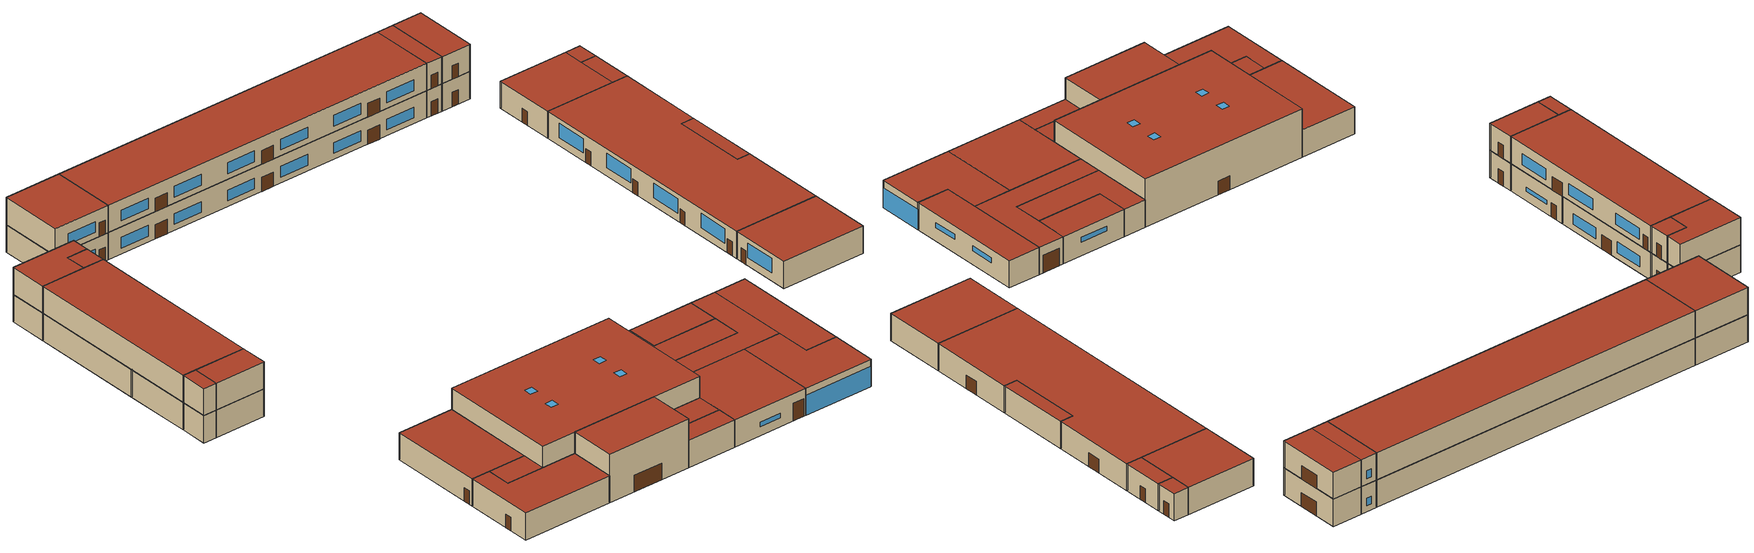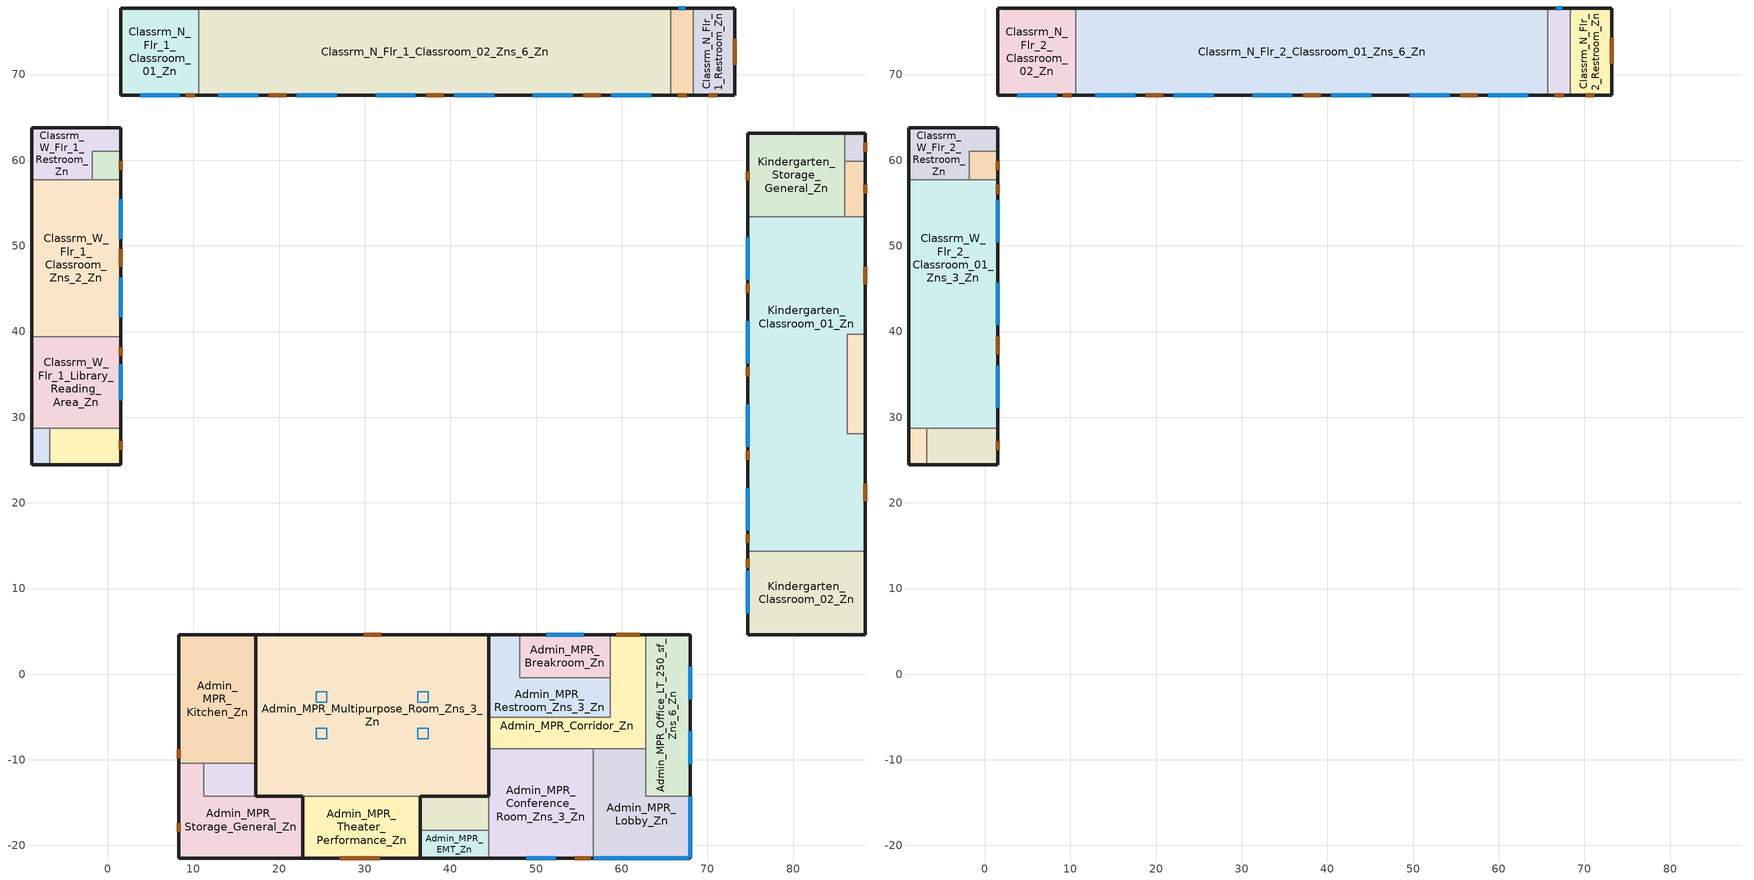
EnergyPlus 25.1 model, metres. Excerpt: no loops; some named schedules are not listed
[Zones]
Admin_MPR_Breakroom_Zn
 floor ground (srf189 Base_CZ12-SlabOnOrBelowGradeF073): 58.63,4.62 58.63,-0.45 48.08,-0.45 48.08,4.62 z0
 wall outside (ExtWall_MetalFramed_NonRes): 48.08,4.62 58.63,4.62 z0:4.27
 wall to Admin_MPR_Restroom_Zns_3_Zn (IntWall_MetalFramed): 58.63,-0.45 48.08,-0.45 48.08,4.62 z0:4.27
 wall to Admin_MPR_Corridor_Zn (IntWall_MetalFramed): 58.63,4.62 58.63,-0.45 z0:4.27
 window (FixedWindow_NonRes): 51.16,4.62 55.55,4.62 z2.13:2.9
 roof outside (FlatRoof_WoodFramingAndOther_NonRes): 58.63,-0.45 58.63,4.62 48.08,4.62 48.08,-0.45 z4.27
Admin_MPR_Conference_Room_Zns_3_Zn
 floor ground (srf192 Base_CZ12-SlabOnOrBelowGradeF073): 56.68,-8.73 56.68,-21.46 44.45,-21.46 44.45,-8.73 z0
 wall outside (ExtWall_MetalFramed_NonRes): 56.68,-21.46 44.45,-21.46 z0:4.27
 wall to Admin_MPR_IDF_Room_Zn (IntWall_MetalFramed): 44.45,-18.21 44.45,-14.24 z0:4.27
 wall to Admin_MPR_Multipurpose_Room_Zns_3_Zn (IntWall_MetalFramed): 44.45,-14.24 44.45,-8.73 z0:4.27
 wall to Admin_MPR_EMT_Zn (IntWall_MetalFramed): 44.45,-21.46 44.45,-18.21 z0:4.27
 wall to Admin_MPR_Corridor_Zn (IntWall_MetalFramed): 44.45,-8.73 56.68,-8.73 z0:4.27
 wall to Admin_MPR_Lobby_Zn (IntWall_MetalFramed): 56.68,-8.73 56.68,-21.46 z0:4.27
 window (FixedWindow_NonRes): 52.29,-21.46 48.84,-21.46 z1.39:2.13
 door (ExtOpaqueDoorU070): 56.37,-21.46 54.54,-21.46 z0:2.74
 roof outside (FlatRoof_WoodFramingAndOther_NonRes): 56.68,-21.46 56.68,-8.73 44.45,-8.73 44.45,-21.46 z4.27
Admin_MPR_Corridor_Zn
 floor ground (srf183 Base_CZ12-SlabOnOrBelowGradeF073): 58.63,4.62 62.81,4.62 62.81,-8.73 44.45,-8.73 44.45,-5.06 58.63,-5.06 z0
 wall outside (ExtWall_MetalFramed_NonRes): 58.63,4.62 62.81,4.62 z0:4.27
 wall to Admin_MPR_Multipurpose_Room_Zns_3_Zn (IntWall_MetalFramed): 44.45,-8.73 44.45,-5.06 z0:4.27
 wall to Admin_MPR_Restroom_Zns_3_Zn (IntWall_MetalFramed): 44.45,-5.06 58.63,-5.06 58.63,-0.45 z0:4.27
 wall to Admin_MPR_Office_LT_250_sf_Zns_6_Zn (IntWall_MetalFramed): 62.81,4.62 62.81,-8.73 z0:4.27
 wall to Admin_MPR_Lobby_Zn (IntWall_MetalFramed): 62.81,-8.73 56.68,-8.73 z0:4.27
 door (ExtOpaqueDoorU070): 59.35,4.62 62.09,4.62 z0:2.74
 roof outside (FlatRoof_WoodFramingAndOther_NonRes): 62.81,-8.73 62.81,4.62 58.63,4.62 58.63,-5.06 44.45,-5.06 44.45,-8.73 z4.27
Admin_MPR_EMT_Zn
 floor ground (srf164 Base_CZ12-SlabOnOrBelowGradeF073): 44.45,-18.21 44.45,-21.46 36.5,-21.46 36.5,-18.21 z0
 wall outside (ExtWall_MetalFramed_NonRes): 44.45,-21.46 36.5,-21.46 z0:4.27
 wall to Admin_MPR_IDF_Room_Zn (IntWall_MetalFramed): 36.5,-18.21 44.45,-18.21 z0:4.27
 wall to Admin_MPR_Theater_Performance_Zn (IntWall_MetalFramed): 36.5,-21.46 36.5,-18.21 z0:4.27
 roof outside (FlatRoof_WoodFramingAndOther_NonRes): 44.45,-21.46 44.45,-18.21 36.5,-18.21 36.5,-21.46 z4.27
Admin_MPR_IDF_Room_Zn
 floor ground (srf123 Base_CZ12-SlabOnOrBelowGradeF073): 44.45,-14.24 44.45,-18.21 36.5,-18.21 36.5,-14.24 z0
 wall to Admin_MPR_Multipurpose_Room_Zns_3_Zn (IntWall_MetalFramed): 36.5,-14.24 44.45,-14.24 z0:4.27
 wall to Admin_MPR_Theater_Performance_Zn (IntWall_MetalFramed): 36.5,-18.21 36.5,-14.24 z0:4.27
 roof outside (FlatRoof_WoodFramingAndOther_NonRes): 44.45,-18.21 44.45,-14.24 36.5,-14.24 36.5,-18.21 z4.27
Admin_MPR_Kitchen_Zn
 floor ground (srf148 Base_CZ12-SlabOnOrBelowGradeF073): 17.3,4.62 17.3,-10.4 8.29,-10.4 8.29,4.62 z0
 wall outside (ExtWall_MetalFramed_NonRes): 8.29,-10.4 8.29,4.62 17.3,4.62 z0:4.27
 wall to Admin_MPR_Multipurpose_Room_Zns_3_Zn (IntWall_MetalFramed): 17.3,4.62 17.3,-10.4 z0:4.27
 wall to Admin_MPR_Storage_Refrigerated_Zn (IntWall_MetalFramed): 17.3,-10.4 11.22,-10.4 z0:4.27
 wall to Admin_MPR_Storage_General_Zn (IntWall_MetalFramed): 11.22,-10.4 8.29,-10.4 z0:4.27
 door (ExtOpaqueDoorU070): 8.29,-9.79 8.29,-8.77 z0:2.13
 roof outside (FlatRoof_WoodFramingAndOther_NonRes): 17.3,-10.4 17.3,4.62 8.29,4.62 8.29,-10.4 z4.27
Admin_MPR_Lobby_Zn
 floor ground (srf196 Base_CZ12-SlabOnOrBelowGradeF073): 62.81,-8.73 62.81,-14.24 67.97,-14.24 67.97,-21.46 56.68,-21.46 56.68,-8.73 z0
 wall outside (ExtWall_MetalFramed_NonRes): 67.97,-14.24 67.97,-21.46 56.68,-21.46 z0:4.27
 wall to Admin_MPR_Office_LT_250_sf_Zns_6_Zn (IntWall_MetalFramed): 62.81,-8.73 62.81,-14.24 67.97,-14.24 z0:4.27
 window (FixedWindow_NonRes): 67.97,-14.32 67.97,-21.39 / 67.9,-21.46 56.75,-21.46 z0:3.14
 roof outside (FlatRoof_WoodFramingAndOther_NonRes): 67.97,-21.46 67.97,-14.24 62.81,-14.24 62.81,-8.73 56.68,-8.73 56.68,-21.46 z4.27
Admin_MPR_Multipurpose_Room_Zns_3_Zn
 floor ground (srf129 Base_CZ12-SlabOnOrBelowGradeF073): 44.45,4.62 44.45,-14.24 17.3,-14.24 17.3,4.62 z0
 wall outside (ExtWall_MetalFramed_NonRes): 22.78,-14.24 17.3,-14.24 17.3,4.62 / 44.45,4.62 44.45,-14.24 36.5,-14.24 z4.27:7.62; 17.3,4.62,7.62 17.3,4.62,0 29.86,4.62,0 29.86,4.62,2.13 31.9,4.62,2.13 31.9,4.62,0 44.45,4.62,0 44.45,4.62,7.62
 wall to Admin_MPR_Storage_General_Zn (IntWall_MetalFramed): 22.78,-14.24 17.3,-14.24 z0:4.27
 wall to Admin_MPR_Theater_Performance_Zn (IntWall_MetalFramed): 36.5,-14.24 22.78,-14.24 z0:7.62
 wall to Admin_MPR_Restroom_Zns_3_Zn (IntWall_MetalFramed): 44.45,4.62 44.45,-5.06 z0:4.27
 wall to Admin_MPR_Storage_Refrigerated_Zn (IntWall_MetalFramed): 17.3,-14.24 17.3,-10.4 z0:4.27
 door (ExtOpaqueDoorU070): 29.86,4.62 31.9,4.62 z0:2.13
 roof outside (FlatRoof_WoodFramingAndOther_NonRes): 44.45,-14.24 44.45,4.62 17.3,4.62 17.3,-14.24 z7.62
 skylight (Skylight): 25.54,-3.29 25.54,-2.07 24.33,-2.07 24.33,-3.29 z7.62; 37.43,-3.29 37.43,-2.07 36.21,-2.07 36.21,-3.29 z7.62; 25.54,-7.56 25.54,-6.34 24.33,-6.34 24.33,-7.56 z7.62; 37.43,-7.56 37.43,-6.34 36.21,-6.34 36.21,-7.56 z7.62
Admin_MPR_Office_LT_250_sf_Zns_6_Zn
 floor ground (srf176 Base_CZ12-SlabOnOrBelowGradeF073): 67.97,4.62 67.97,-14.24 62.81,-14.24 62.81,4.62 z0
 wall outside (ExtWall_MetalFramed_NonRes): 62.81,4.62 67.97,4.62 67.97,-14.24 z0:4.27
 window (FixedWindow_NonRes): 67.97,0.89 67.97,-2.95 / 67.97,-6.68 67.97,-10.52 z2.13:2.93
 roof outside (FlatRoof_WoodFramingAndOther_NonRes): 67.97,-14.24 67.97,4.62 62.81,4.62 62.81,-14.24 z4.27
Admin_MPR_Restroom_Zns_3_Zn
 floor ground (srf168 Base_CZ12-SlabOnOrBelowGradeF073): 48.08,4.62 48.08,-0.45 58.63,-0.45 58.63,-5.06 44.45,-5.06 44.45,4.62 z0
 wall outside (ExtWall_MetalFramed_NonRes): 44.45,4.62 48.08,4.62 z0:4.27
 roof outside (FlatRoof_WoodFramingAndOther_NonRes): 58.63,-5.06 58.63,-0.45 48.08,-0.45 48.08,4.62 44.45,4.62 44.45,-5.06 z4.27
Admin_MPR_Storage_General_Zn
 floor ground (srf153 Base_CZ12-SlabOnOrBelowGradeF073): 11.22,-10.4 11.22,-14.24 22.78,-14.24 22.78,-21.46 8.29,-21.46 8.29,-10.4 z0
 wall outside (ExtWall_MetalFramed_NonRes): 22.78,-21.46 8.29,-21.46 8.29,-10.4 z0:4.27
 wall to Admin_MPR_Storage_Refrigerated_Zn (IntWall_MetalFramed): 11.22,-10.4 11.22,-14.24 17.3,-14.24 z0:4.27
 wall to Admin_MPR_Theater_Performance_Zn (IntWall_MetalFramed): 22.78,-14.24 22.78,-21.46 z0:4.27
 door (ExtOpaqueDoorU070): 8.29,-18.41 8.29,-17.39 z0:2.13
 roof outside (FlatRoof_WoodFramingAndOther_NonRes): 22.78,-21.46 22.78,-14.24 11.22,-14.24 11.22,-10.4 8.29,-10.4 8.29,-21.46 z4.27
Admin_MPR_Storage_Refrigerated_Zn
 floor ground (srf143 Base_CZ12-SlabOnOrBelowGradeF073): 17.3,-10.4 17.3,-14.24 11.22,-14.24 11.22,-10.4 z0
 roof outside (FlatRoof_WoodFramingAndOther_NonRes): 17.3,-14.24 17.3,-10.4 11.22,-10.4 11.22,-14.24 z4.27
Admin_MPR_Theater_Performance_Zn
 floor ground (srf158 Base_CZ12-SlabOnOrBelowGradeF073): 36.5,-14.24 36.5,-21.46 22.78,-21.46 22.78,-14.24 z0
 wall outside (ExtWall_MetalFramed_NonRes): 36.5,-21.46 22.78,-21.46 z0:7.62; 36.5,-14.24 36.5,-21.46 / 22.78,-21.46 22.78,-14.24 z4.27:7.62
 door (ExtOpaqueDoorU070): 31.77,-21.46 27.09,-21.46 z0:2.61
 roof outside (FlatRoof_WoodFramingAndOther_NonRes): 36.5,-21.46 36.5,-14.24 22.78,-14.24 22.78,-21.46 z7.62
Classrm_N_Flr_1_Classroom_01_Zn
 floor ground (srf1 Base_CZ12-SlabOnOrBelowGradeF073): 10.64,77.77 10.64,67.56 1.52,67.56 1.52,77.77 z0
 wall outside (ExtWall_MetalFramed_NonRes): 10.64,67.56 1.52,67.56 1.52,77.77 10.64,77.77 z0:4.27
 wall to Classrm_N_Flr_1_Classroom_02_Zns_6_Zn (IntWall_MetalFramed): 10.64,77.77 10.64,67.56 z0:4.27
 window (FixedWindow_NonRes): 8.39,67.56 3.77,67.56 z0.94:2.62
 door (ExtOpaqueDoorU070): 10.14,67.56 9.12,67.56 z0:2.23
Classrm_N_Flr_1_Classroom_02_Zns_6_Zn
 floor ground (srf59 Base_CZ12-SlabOnOrBelowGradeF073): 65.71,77.77 65.71,67.56 10.64,67.56 10.64,77.77 z0
 wall outside (ExtWall_MetalFramed_NonRes): 10.64,77.77 65.71,77.77 / 65.71,67.56 10.64,67.56 z0:4.27
 wall to Classrm_N_Flr_1_Office_LT_250_sf_Zn (IntWall_MetalFramed): 65.71,77.77 65.71,67.56 z0:4.27
 window (FixedWindow_NonRes): 17.55,67.56 12.9,67.56 / 26.73,67.56 22.08,67.56 / 35.91,67.56 31.26,67.56 / 45.09,67.56 40.44,67.56 / 54.27,67.56 49.62,67.56 / 63.45,67.56 58.8,67.56 z0.94:2.62
 door (ExtOpaqueDoorU070): 20.84,67.56 18.8,67.56 / 39.2,67.56 37.15,67.56 / 57.56,67.56 55.51,67.56 z0:2.23
Classrm_N_Flr_1_Office_LT_250_sf_Zn
 floor ground (srf110 Base_CZ12-SlabOnOrBelowGradeF073): 68.34,77.77 68.34,67.56 65.71,67.56 65.71,77.77 z0
 wall outside (ExtWall_MetalFramed_NonRes): 65.71,77.77 68.34,77.77 / 68.34,67.56 65.71,67.56 z0:4.27
 wall to Classrm_N_Flr_1_Restroom_Zn (IntWall_MetalFramed): 68.34,77.77 68.34,67.56 z0:4.27
 window (FixedWindow_NonRes): 66.64,77.77 67.41,77.77 z0.91:2.13
 door (ExtOpaqueDoorU070): 67.59,67.56 66.51,67.56 z0:2.23
Classrm_N_Flr_1_Restroom_Zn
 floor ground (srf119 Base_CZ12-SlabOnOrBelowGradeF073): 73.18,77.77 73.18,67.56 68.34,67.56 68.34,77.77 z0
 wall outside (ExtWall_MetalFramed_NonRes): 68.34,77.77 73.18,77.77 73.18,67.56 68.34,67.56 z0:4.27
 door (ExtOpaqueDoorU070): 73.18,74.2 73.18,71.13 z0:2.13; 71.16,67.56 70.14,67.56 z0:2.23
Classrm_W_Flr_1_Classroom_Zns_2_Zn
 floor ground (srf96 Base_CZ12-SlabOnOrBelowGradeF073): 1.52,57.71 1.52,39.4 -8.9,39.4 -8.9,57.71 z0
 wall outside (ExtWall_MetalFramed_NonRes): -8.9,39.4 -8.9,57.71 z0:4.27; 1.52,57.71,4.27 1.52,57.71,0 1.52,49.58,0 1.52,49.58,2.23 1.52,47.54,2.23 1.52,47.54,0 1.52,39.4,0 1.52,39.4,4.27
 wall to Classrm_W_Flr_1_Library_Reading_Area_Zn (IntWall_MetalFramed): 1.52,39.4 -8.9,39.4 z0:4.27
 wall to Classrm_W_Flr_1_EMT_01_Zn (IntWall_MetalFramed): -1.83,57.71 1.52,57.71 z0:4.27
 wall to Classrm_W_Flr_1_Restroom_Zn (IntWall_MetalFramed): -8.9,57.71 -1.83,57.71 z0:4.27
 window (FixedWindow_NonRes): 1.52,46.3 1.52,41.66 / 1.52,55.45 1.52,50.82 z0.96:2.67
 door (ExtOpaqueDoorU070): 1.52,49.58 1.52,47.54 z0:2.23
Classrm_W_Flr_1_EMT_01_Zn
 floor ground (srf24 Base_CZ12-SlabOnOrBelowGradeF073): 1.52,61.07 1.52,57.71 -1.83,57.71 -1.83,61.07 z0
 wall outside (ExtWall_MetalFramed_NonRes): 1.52,61.07 1.52,57.71 z0:4.27
 wall to Classrm_W_Flr_1_Restroom_Zn (IntWall_MetalFramed): -1.83,57.71 -1.83,61.07 1.52,61.07 z0:4.27
 door (ExtOpaqueDoorU070): 1.52,59.9 1.52,58.88 z0:2.13
Classrm_W_Flr_1_EMT_02_Zn
 floor ground (srf40 Base_CZ12-SlabOnOrBelowGradeF073): -6.77,28.73 -6.77,24.46 -8.9,24.46 -8.9,28.73 z0
 wall outside (ExtWall_MetalFramed_NonRes): -6.77,24.46 -8.9,24.46 -8.9,28.73 z0:4.27
 wall to Classrm_W_Flr_1_Storage_General_Zn (IntWall_MetalFramed): -6.77,28.73 -6.77,24.46 z0:4.27
 wall to Classrm_W_Flr_1_Library_Reading_Area_Zn (IntWall_MetalFramed): -8.9,28.73 -6.77,28.73 z0:4.27
Classrm_W_Flr_1_Library_Reading_Area_Zn
 floor ground (srf101 Base_CZ12-SlabOnOrBelowGradeF073): 1.52,39.4 1.52,28.73 -8.9,28.73 -8.9,39.4 z0
 wall outside (ExtWall_MetalFramed_NonRes): 1.52,39.4 1.52,28.73 / -8.9,28.73 -8.9,39.4 z0:4.27
 wall to Classrm_W_Flr_1_Storage_General_Zn (IntWall_MetalFramed): 1.52,28.73 -6.77,28.73 z0:4.27
 window (FixedWindow_NonRes): 1.52,36.17 1.52,31.96 z1.46:2.13
 door (ExtOpaqueDoorU070): 1.52,38.18 1.52,37.16 z0:2.23
Classrm_W_Flr_1_Restroom_Zn
 floor ground (srf29 Base_CZ12-SlabOnOrBelowGradeF073): 1.52,63.81 1.52,61.07 -1.83,61.07 -1.83,57.71 -8.9,57.71 -8.9,63.81 z0
 wall outside (ExtWall_MetalFramed_NonRes): -8.9,57.71 -8.9,63.81 1.52,63.81 1.52,61.07 z0:4.27
Classrm_W_Flr_1_Storage_General_Zn
 floor ground (srf50 Base_CZ12-SlabOnOrBelowGradeF073): 1.52,28.73 1.52,24.46 -6.77,24.46 -6.77,28.73 z0
 wall outside (ExtWall_MetalFramed_NonRes): 1.52,28.73 1.52,24.46 -6.77,24.46 z0:4.27
 door (ExtOpaqueDoorU070): 1.52,27.22 1.52,26.2 z0:2.23
Kindergarten_Classroom_01_Zn
 floor ground (srf63 Base_CZ12-SlabOnOrBelowGradeF073): 88.45,53.38 88.45,39.67 86.32,39.67 86.32,28.09 88.45,28.09 88.45,14.37 74.74,14.37 74.74,53.38 z0
 wall outside (ExtWall_MetalFramed_NonRes): 88.45,53.38 88.45,39.67 / 74.74,14.37 74.74,53.38 / 88.45,28.09 88.45,14.37 z0:4.27
 wall to Kindergarten_EMT_Zn (IntWall_MetalFramed): 86.01,53.38 88.45,53.38 z0:4.27
 wall to Kindergarten_Storage_General_Zn (IntWall_MetalFramed): 74.74,53.38 86.01,53.38 z0:4.27
 wall to Kindergarten_Classroom_02_Zn (IntWall_MetalFramed): 88.45,14.37 74.74,14.37 z0:4.27
 wall to Kindergarten_Restroom_Zn (IntWall_MetalFramed): 88.45,39.67 86.32,39.67 86.32,28.09 88.45,28.09 z0:4.27
 window (FixedWindow_NonRes): 74.74,46.04 74.74,50.98 / 74.74,36.28 74.74,41.23 / 74.74,26.53 74.74,31.47 / 74.74,16.78 74.74,21.72 z1.27:3.52
 door (ExtOpaqueDoorU070): 88.45,47.55 88.45,45.51 / 74.74,15.32 74.74,16.34 / 74.74,25.04 74.74,26.06 / 74.74,34.79 74.74,35.81 / 74.74,44.55 74.74,45.57 / 88.45,22.25 88.45,20.21 z0:2.13
 roof outside (FlatRoof_WoodFramingAndOther_NonRes): 88.45,14.37 88.45,28.09 86.32,28.09 86.32,39.67 88.45,39.67 88.45,53.38 74.74,53.38 74.74,14.37 z4.27
Kindergarten_Classroom_02_Zn
 floor ground (srf77 Base_CZ12-SlabOnOrBelowGradeF073): 88.45,14.37 88.45,4.62 74.74,4.62 74.74,14.37 z0
 wall outside (ExtWall_MetalFramed_NonRes): 88.45,14.37 88.45,4.62 74.74,4.62 74.74,14.37 z0:4.27
 window (FixedWindow_NonRes): 74.74,7.13 74.74,12.07 z1.27:3.52
 door (ExtOpaqueDoorU070): 74.74,12.43 74.74,13.46 z0:2.13
 roof outside (FlatRoof_WoodFramingAndOther_NonRes): 88.45,4.62 88.45,14.37 74.74,14.37 74.74,4.62 z4.27
Kindergarten_EMT_Zn
 floor ground (srf93 Base_CZ12-SlabOnOrBelowGradeF073): 88.45,59.89 88.45,53.38 86.01,53.38 86.01,59.89 z0
 wall outside (ExtWall_MetalFramed_NonRes): 88.45,59.89 88.45,53.38 z0:4.27
 wall to Kindergarten_Storage_General_Zn (IntWall_MetalFramed): 86.01,53.38 86.01,59.89 z0:4.27
 wall to Kindergarten_IDF_Room_Zn (IntWall_MetalFramed): 86.01,59.89 88.45,59.89 z0:4.27
 door (ExtOpaqueDoorU070): 88.45,57.15 88.45,56.12 z0:2.13
 roof outside (FlatRoof_WoodFramingAndOther_NonRes): 88.45,53.38 88.45,59.89 86.01,59.89 86.01,53.38 z4.27
Kindergarten_IDF_Room_Zn
 floor ground (srf88 Base_CZ12-SlabOnOrBelowGradeF073): 88.45,63.14 88.45,59.89 86.01,59.89 86.01,63.14 z0
 wall outside (ExtWall_MetalFramed_NonRes): 86.01,63.14 88.45,63.14 88.45,59.89 z0:4.27
 wall to Kindergarten_Storage_General_Zn (IntWall_MetalFramed): 86.01,59.89 86.01,63.14 z0:4.27
 door (ExtOpaqueDoorU070): 88.45,62.02 88.45,61 z0:2.13
 roof outside (FlatRoof_WoodFramingAndOther_NonRes): 88.45,59.89 88.45,63.14 86.01,63.14 86.01,59.89 z4.27
Kindergarten_Restroom_Zn
 floor ground (srf74 Base_CZ12-SlabOnOrBelowGradeF073): 88.45,39.67 88.45,28.09 86.32,28.09 86.32,39.67 z0
 wall outside (ExtWall_MetalFramed_NonRes): 88.45,39.67 88.45,28.09 z0:4.27
 roof outside (FlatRoof_WoodFramingAndOther_NonRes): 88.45,28.09 88.45,39.67 86.32,39.67 86.32,28.09 z4.27
Kindergarten_Storage_General_Zn
 floor ground (srf82 Base_CZ12-SlabOnOrBelowGradeF073): 86.01,63.14 86.01,53.38 74.74,53.38 74.74,63.14 z0
 wall outside (ExtWall_MetalFramed_NonRes): 74.74,53.38 74.74,63.14 86.01,63.14 z0:4.27
 door (ExtOpaqueDoorU070): 74.74,57.64 74.74,58.66 z0:2.13
 roof outside (FlatRoof_WoodFramingAndOther_NonRes): 86.01,53.38 86.01,63.14 74.74,63.14 74.74,53.38 z4.27
Classrm_N_Flr_2_Classroom_01_Zns_6_Zn
 floor to Classrm_N_Flr_1_Classroom_02_Zns_6_Zn (IntFloor): 65.71,77.77 65.71,67.56 10.64,67.56 10.64,77.77 z4.27
 wall outside (ExtWall_MetalFramed_NonRes): 10.64,77.77 65.71,77.77 / 65.71,67.56 10.64,67.56 z4.27:8.53
 wall to Classrm_N_Flr_2_Office_LT_250_sf_Zn (IntWall_MetalFramed): 65.71,77.77 65.71,67.56 z4.27:8.53
 wall to Classrm_N_Flr_2_Classroom_02_Zn (IntWall_MetalFramed): 10.64,67.56 10.64,77.77 z4.27:8.53
 window (FixedWindow_NonRes): 63.45,67.56 58.8,67.56 / 17.55,67.56 12.9,67.56 / 26.73,67.56 22.08,67.56 / 35.91,67.56 31.26,67.56 / 45.09,67.56 40.44,67.56 / 54.27,67.56 49.62,67.56 z5.21:6.89
 door (ExtOpaqueDoorU070): 20.84,67.56 18.8,67.56 / 39.2,67.56 37.15,67.56 / 57.56,67.56 55.51,67.56 z4.27:6.4
 roof outside (FlatRoof_WoodFramingAndOther_NonRes): 65.71,67.56 65.71,77.77 10.64,77.77 10.64,67.56 z8.53
Classrm_N_Flr_2_Classroom_02_Zn
 floor to Classrm_N_Flr_1_Classroom_01_Zn (IntFloor): 10.64,77.77 10.64,67.56 1.52,67.56 1.52,77.77 z4.27
 wall outside (ExtWall_MetalFramed_NonRes): 10.64,67.56 1.52,67.56 1.52,77.77 10.64,77.77 z4.27:8.53
 window (FixedWindow_NonRes): 8.39,67.56 3.77,67.56 z5.21:6.89
 door (ExtOpaqueDoorU070): 10.14,67.56 9.12,67.56 z4.27:6.4
 roof outside (FlatRoof_WoodFramingAndOther_NonRes): 10.64,67.56 10.64,77.77 1.52,77.77 1.52,67.56 z8.53
Classrm_N_Flr_2_Office_LT_250_sf_Zn
 floor to Classrm_N_Flr_1_Office_LT_250_sf_Zn (IntFloor): 68.34,77.77 68.34,67.56 65.71,67.56 65.71,77.77 z4.27
 wall outside (ExtWall_MetalFramed_NonRes): 65.71,77.77 68.34,77.77 / 68.34,67.56 65.71,67.56 z4.27:8.53
 wall to Classrm_N_Flr_2_Restroom_Zn (IntWall_MetalFramed): 68.34,77.77 68.34,67.56 z4.27:8.53
 window (FixedWindow_NonRes): 66.64,77.77 67.41,77.77 z5.18:6.4
 door (ExtOpaqueDoorU070): 67.59,67.56 66.51,67.56 z4.27:6.4
 roof outside (FlatRoof_WoodFramingAndOther_NonRes): 68.34,67.56 68.34,77.77 65.71,77.77 65.71,67.56 z8.53
Classrm_N_Flr_2_Restroom_Zn
 floor to Classrm_N_Flr_1_Restroom_Zn (IntFloor): 73.18,77.77 73.18,67.56 68.34,67.56 68.34,77.77 z4.27
 wall outside (ExtWall_MetalFramed_NonRes): 68.34,77.77 73.18,77.77 73.18,67.56 68.34,67.56 z4.27:8.53
 door (ExtOpaqueDoorU070): 73.18,74.3 73.18,71.24 / 71.16,67.56 70.14,67.56 z4.27:6.4
 roof outside (FlatRoof_WoodFramingAndOther_NonRes): 73.18,67.56 73.18,77.77 68.34,77.77 68.34,67.56 z8.53
Classrm_W_Flr_2_Classroom_01_Zns_3_Zn
 floor to Classrm_W_Flr_1_Library_Reading_Area_Zn (IntFloor): 1.52,39.4 1.52,28.73 -8.9,28.73 -8.9,39.4 z4.27
 floor to Classrm_W_Flr_1_Classroom_Zns_2_Zn (IntFloor): 1.52,57.71 1.52,39.4 -8.9,39.4 -8.9,57.71 z4.27
 wall outside (ExtWall_MetalFramed_NonRes): 1.52,57.71 1.52,28.73 / -8.9,28.73 -8.9,57.71 z4.27:8.53
 wall to Classrm_W_Flr_2_IDF_Room_Zn (IntWall_MetalFramed): -1.83,57.71 1.52,57.71 z4.27:8.53
 wall to Classrm_W_Flr_2_Restroom_Zn (IntWall_MetalFramed): -8.9,57.71 -1.83,57.71 z4.27:8.53
 wall to Classrm_W_Flr_2_Storage_General_Zn (IntWall_MetalFramed): -6.77,28.73 -8.9,28.73 z4.27:8.53
 wall to Classrm_W_Flr_2_Classroom_02_Zn (IntWall_MetalFramed): 1.52,28.73 -6.77,28.73 z4.27:8.53
 window (FixedWindow_NonRes): 1.52,36.01 1.52,31.11 / 1.52,45.67 1.52,40.77 / 1.52,55.33 1.52,50.43 z5.23:6.94
 door (ExtOpaqueDoorU070): 1.52,39.41 1.52,37.37 / 1.52,57.11 1.52,56.09 z4.27:6.4
 roof outside (FlatRoof_WoodFramingAndOther_NonRes): 1.52,28.73 1.52,57.71 -8.9,57.71 -8.9,28.73 z8.53
Classrm_W_Flr_2_Classroom_02_Zn
 floor to Classrm_W_Flr_1_Storage_General_Zn (IntFloor): 1.52,28.73 1.52,24.46 -6.77,24.46 -6.77,28.73 z4.27
 wall outside (ExtWall_MetalFramed_NonRes): 1.52,28.73 1.52,24.46 -6.77,24.46 z4.27:8.53
 wall to Classrm_W_Flr_2_Storage_General_Zn (IntWall_MetalFramed): -6.77,24.46 -6.77,28.73 z4.27:8.53
 door (ExtOpaqueDoorU070): 1.52,27.22 1.52,26.2 z4.27:6.4
 roof outside (FlatRoof_WoodFramingAndOther_NonRes): 1.52,24.46 1.52,28.73 -6.77,28.73 -6.77,24.46 z8.53
Classrm_W_Flr_2_IDF_Room_Zn
 floor to Classrm_W_Flr_1_EMT_01_Zn (IntFloor): 1.52,61.07 1.52,57.71 -1.83,57.71 -1.83,61.07 z4.27
 wall outside (ExtWall_MetalFramed_NonRes): 1.52,61.07 1.52,57.71 z4.27:8.53
 wall to Classrm_W_Flr_2_Restroom_Zn (IntWall_MetalFramed): -1.83,57.71 -1.83,61.07 1.52,61.07 z4.27:8.53
 door (ExtOpaqueDoorU070): 1.52,59.9 1.52,58.88 z4.27:6.4
 roof outside (FlatRoof_WoodFramingAndOther_NonRes): 1.52,57.71 1.52,61.07 -1.83,61.07 -1.83,57.71 z8.53
Classrm_W_Flr_2_Restroom_Zn
 floor to Classrm_W_Flr_1_Restroom_Zn (IntFloor): 1.52,63.81 1.52,61.07 -1.83,61.07 -1.83,57.71 -8.9,57.71 -8.9,63.81 z4.27
 wall outside (ExtWall_MetalFramed_NonRes): -8.9,57.71 -8.9,63.81 1.52,63.81 1.52,61.07 z4.27:8.53
 roof outside (FlatRoof_WoodFramingAndOther_NonRes): -1.83,57.71 -1.83,61.07 1.52,61.07 1.52,63.81 -8.9,63.81 -8.9,57.71 z8.53
Classrm_W_Flr_2_Storage_General_Zn
 floor to Classrm_W_Flr_1_EMT_02_Zn (IntFloor): -6.77,28.73 -6.77,24.46 -8.9,24.46 -8.9,28.73 z4.27
 wall outside (ExtWall_MetalFramed_NonRes): -6.77,24.46 -8.9,24.46 -8.9,28.73 z4.27:8.53
 roof outside (FlatRoof_WoodFramingAndOther_NonRes): -6.77,24.46 -6.77,28.73 -8.9,28.73 -8.9,24.46 z8.53
[Building]
SchoolK8: North Axis {deg}=0; Loads Convergence Tolerance Value {W}=0.5; Temperature Convergence Tolerance Value {deltaC}=0.5; Solar Distribution=FullExterior; Maximum Number of Warmup Days=50
[Site:Location]
BLUE CANYON: Latitude {deg}=38.58; Longitude {deg}=-121.49; Time Zone {hr}=-8; Elevation {m}=1608.12
[SizingPeriod:DesignDay] Day of Month=21; Day Type=SummerDesignDay; Dry-Bulb Temperature Range Modifier Type=DefaultMultipliers; Humidity Condition Type=WetBulb; Barometric Pressure {Pa}=83426.4; Wind Speed {m/s}=2.8; Wind Direction {deg}=270; Rain Indicator=No; Snow Indicator=No; Daylight Saving Time Indicator=No; Solar Model Indicator=ASHRAETau
Name | Month | Maximum Dry-Bulb Temperature {C} | Daily Dry-Bulb Temperature Range {deltaC} | Wetbulb or DewPoint at Maximum Dry-Bulb {C} | ASHRAE Clear Sky Optical Depth for Beam Irradiance (taub) | ASHRAE Clear Sky Optical Depth for Diffuse Irradiance (taud)
BLUE CANYON  August .4% Condns DB=>MCWB | 8 | 30.1 | 7.4 | 14.7 | 0.294 | 2.566
BLUE CANYON  July .4% Condns DB=>MCWB | 7 | 30.5 | 7.2 | 15.6 | 0.307 | 2.541
BLUE CANYON  June .4% Condns DB=>MCWB | 6 | 29.6 | 7.4 | 16.2 | 0.305 | 2.538
BLUE CANYON  November .4% Condns DB=>MCWB | 11 | 20.4 | 5.8 | 9.1 | 0.268 | 2.612
[Site:WaterMainsTemperature]
Calculation Method=Schedule; Temperature Schedule=WaterMainCZ16
[Material]
Name | Roughness | Thickness {m} | Conductivity {W/m-K} | Density {kg/m3} | Specific Heat {J/kg-K} | Thermal Absorptance | Solar Absorptance | Visible Absorptance
Air - Metal Wall Framing - 16 or 24 in. OC | Smooth | 0.1397 | 1.22017 | 1.28148 | 1004.832 | 0.9 | 0.7 | 0.7
ExtWall_MetalFramed_NonRes Insulation | Smooth | 0.0671068 | 0.0230188 | 16.0185 | 1130.436 | 0.9 | 0.7 | 0.7
Gypsum Board - 5/8 in. | MediumRough | 0.016002 | 0.158656 | 640.739 | 1130.436 | 0.9 | 0.7 | 0.8
Metal Standing Seam - 1/16 in. | Smooth | 0.0015875 | 15.363 | 7820.53 | 502.416 | 0.85 | 0.92 | 0.85
Stucco - 7/8 in. | MediumRough | 0.022352 | 0.700948 | 1855.1 | 837.36 | 0.9 | 0.7 | 0.8
Concrete - 140 lb/ft3 - 4 in. | MediumRough | 0.1016 | 1.9514 | 2239.06 | 921.096 | 0.9 | 0.7 | 0.8
Carpet - 3/4 in. | Smooth | 0.01905 | 0.0455183 | 288.332 | 1381.644 | 0.9 | 0.7 | 0.8
Metal Deck - 1/16 in. | MediumRough | 0.0015875 | 45.3452 | 7820.53 | 502.416 | 0.9 | 0.7 | 0.8
Built-up roofing | Rough | 0.0002413 | 0.023072 | 17940.7 | 6.10864e+06 | 0.9 | 0.7 | 0.8
FlatRoof_WoodFramingAndOther_NonRes Insulation | Smooth | 0.00001 | 0.0230188 | 16.0185 | 1130.436 | 0.9 | 0.7 | 0.8
[Material:NoMass]
ExtOpaqueDoorU070 Material: Roughness=MediumSmooth; Thermal Resistance {m2-K/W}=0.101893; Thermal Absorptance=0.9; Solar Absorptance=0.7; Visible Absorptance=0.7
[WindowMaterial:SimpleGlazingSystem]
Name | U-Factor {W/m2-K} | Solar Heat Gain Coefficient | Visible Transmittance
FixedWindow_NonRes Material | 2.04417 | 0.25 | 0.42
Skylight Material | 0.00001 | 0.00001 | 0.49
[Construction]
FixedWindow_NonRes: FixedWindow_NonRes Material
IntWall_MetalFramed: Gypsum Board - 5/8 in., Air - Metal Wall Framing - 16 or 24 in. OC, Gypsum Board - 5/8 in.
ExtWall_MetalFramed_NonRes: Stucco - 7/8 in., ExtWall_MetalFramed_NonRes Insulation, Air - Metal Wall Framing - 16 or 24 in. OC, Gypsum Board - 5/8 in.
Skylight: Skylight Material
ExtOpaqueDoorU070: ExtOpaqueDoorU070 Material
IntFloor: Metal Deck - 1/16 in., Concrete - 140 lb/ft3 - 4 in., Carpet - 3/4 in.
FlatRoof_WoodFramingAndOther_NonRes: Built-up roofing, Metal Standing Seam - 1/16 in., FlatRoof_WoodFramingAndOther_NonRes Insulation, Gypsum Board - 5/8 in.
[CONSTRUCTION:FFACTORGROUNDFLOOR] FFactor=1.26344
Name | Area | PerimeterExposed
srf1 Base_CZ12-SlabOnOrBelowGradeF073 | 93.0563 | 28.43784
srf101 Base_CZ12-SlabOnOrBelowGradeF073 | 111.206 | 21.3362
srf110 Base_CZ12-SlabOnOrBelowGradeF073 | 26.7654 | 5.24256
srf119 Base_CZ12-SlabOnOrBelowGradeF073 | 49.4848 | 19.90344
srf123 Base_CZ12-SlabOnOrBelowGradeF073 | 31.6051 | 0
srf129 Base_CZ12-SlabOnOrBelowGradeF073 | 512.049 | 78.3083
srf143 Base_CZ12-SlabOnOrBelowGradeF073 | 23.3834 | 0
srf148 Base_CZ12-SlabOnOrBelowGradeF073 | 135.37 | 24.0304
srf153 Base_CZ12-SlabOnOrBelowGradeF073 | 115.907 | 25.556
srf158 Base_CZ12-SlabOnOrBelowGradeF073 | 98.9844 | 28.1496
srf164 Base_CZ12-SlabOnOrBelowGradeF073 | 25.8437 | 7.95863
srf168 Base_CZ12-SlabOnOrBelowGradeF073 | 83.7136 | 3.625596
srf176 Base_CZ12-SlabOnOrBelowGradeF073 | 97.3852 | 24.0243
srf183 Base_CZ12-SlabOnOrBelowGradeF073 | 107.898 | 4.178808
srf189 Base_CZ12-SlabOnOrBelowGradeF073 | 53.4324 | 10.5522
srf192 Base_CZ12-SlabOnOrBelowGradeF073 | 155.573 | 12.22248
srf196 Base_CZ12-SlabOnOrBelowGradeF073 | 115.325 | 18.5136
srf24 Base_CZ12-SlabOnOrBelowGradeF073 | 11.2413 | 3.3528
srf29 Base_CZ12-SlabOnOrBelowGradeF073 | 52.3044 | 19.26336
srf40 Base_CZ12-SlabOnOrBelowGradeF073 | 9.1045 | 6.4008
srf50 Base_CZ12-SlabOnOrBelowGradeF073 | 35.3775 | 12.55776
srf59 Base_CZ12-SlabOnOrBelowGradeF073 | 562.383 | 110.154
srf63 Base_CZ12-SlabOnOrBelowGradeF073 | 510.41 | 66.4464
srf74 Base_CZ12-SlabOnOrBelowGradeF073 | 24.7123 | 11.5825
srf77 Base_CZ12-SlabOnOrBelowGradeF073 | 133.78 | 33.2232
srf82 Base_CZ12-SlabOnOrBelowGradeF073 | 109.967 | 21.0282
srf88 Base_CZ12-SlabOnOrBelowGradeF073 | 7.94012 | 5.693664
srf93 Base_CZ12-SlabOnOrBelowGradeF073 | 15.8728 | 6.501384
srf96 Base_CZ12-SlabOnOrBelowGradeF073 | 190.891 | 36.6248
[DAYLIGHTING:CONTROLS] Lighting Control Type=Continuous; Minimum Input Power Fraction for Continuous or ContinuousOff Dimming Control=0.1; Minimum Light Output Fraction for Continuous or ContinuousOff Dimming Control=0.1; Number of Stepped Control Steps=1; Probability Lighting will be Reset When Needed in Manual Stepped Control=1; Glare Calculation Azimuth Angle of View Direction Clockwise from Zone yAxis=0
Name | Zone or Space | Glare Calculation Daylighting Reference Point | Daylighting Reference Point 1 | Fraction of Lights Controlled by Reference Point 1 | Illuminance Setpoint at Reference Point 1 | Daylighting Reference Point 2 | Fraction of Lights Controlled by Reference Point 2 | Illuminance Setpoint at Reference Point 2
Admin/MPR_Breakroom_Zn DaylightingControls | Admin_MPR_Breakroom_Zn | Daylighting Control 18 | Daylighting Control 18 | 0.395048 | 255 | Daylighting Control 19 | 0.296286 | 340
Admin/MPR_Conference Room Zns 3_Zn DaylightingControls | Admin_MPR_Conference_Room_Zns_3_Zn | Daylighting Control 20 | Daylighting Control 20 | 0.0764621 | 247.5 | Daylighting Control 21 | 0.0764621 | 330
Admin/MPR_Lobby_Zn DaylightingControls | Admin_MPR_Lobby_Zn | Daylighting Control 22 | Daylighting Control 22 | 0.418887 | 187.5 | Daylighting Control 23 | 0.261784 | 250
Admin/MPR_Multipurpose Room Zns 3_Zn DaylightingControls | Admin_MPR_Multipurpose_Room_Zns_3_Zn | Daylighting Control 17 | Daylighting Control 17 | 0.750047 | 165
Classrm N_Flr 1_Classroom-01_Zn DaylightingControls | Classrm_N_Flr_1_Classroom_01_Zn | Daylighting Control 1 | Daylighting Control 1 | 0.203518 | 412.5 | Daylighting Control 2 | 0.203518 | 550
Classrm N_Flr 1_Classroom-02 Zns 6_Zn DaylightingControls | Classrm_N_Flr_1_Classroom_02_Zns_6_Zn | Daylighting Control 5 | Daylighting Control 5 | 0.202882 | 412.5 | Daylighting Control 6 | 0.202882 | 550
Classrm N_Flr 2_Classroom-01 Zns 6_Zn DaylightingControls | Classrm_N_Flr_2_Classroom_01_Zns_6_Zn | Daylighting Control 3 | Daylighting Control 3 | 0.202882 | 412.5 | Daylighting Control 4 | 0.202882 | 550
Classrm N_Flr 2_Classroom-02_Zn DaylightingControls | Classrm_N_Flr_2_Classroom_02_Zn | Daylighting Control 13 | Daylighting Control 13 | 0.203518 | 412.5 | Daylighting Control 14 | 0.203518 | 550
Classrm W_Flr 1_Classroom Zns 2_Zn DaylightingControls | Classrm_W_Flr_1_Classroom_Zns_2_Zn | Daylighting Control 11 | Daylighting Control 11 | 0.205379 | 412.5 | Daylighting Control 12 | 0.204406 | 550
Classrm W_Flr 1_Library - Reading Area_Zn DaylightingControls | Classrm_W_Flr_1_Library_Reading_Area_Zn | Daylighting Control 15 | Daylighting Control 15 | 0.121588 | 487.5 | Daylighting Control 16 | 0.121588 | 650
Classrm W_Flr 2_Classroom-01 Zns 3_Zn DaylightingControls | Classrm_W_Flr_2_Classroom_01_Zns_3_Zn | Daylighting Control 24 | Daylighting Control 24 | 0.201424 | 412.5 | Daylighting Control 25 | 0.200469 | 550
Kindergarten_Classroom-01_Zn DaylightingControls | Kindergarten_Classroom_01_Zn | Daylighting Control 7 | Daylighting Control 7 | 0.233536 | 412.5 | Daylighting Control 8 | 0.233536 | 550
Kindergarten_Classroom-02_Zn DaylightingControls | Kindergarten_Classroom_02_Zn | Daylighting Control 9 | Daylighting Control 9 | 0.222418 | 412.5 | Daylighting Control 10 | 0.222418 | 550
[Zone] Type=1; Multiplier=1; Ceiling Height {m}=autocalculate; Volume {m3}=autocalculate; Part of Total Floor Area=Yes
Name | Floor Area {m2}
Admin_MPR_Breakroom_Zn | 53.4378
Admin_MPR_Conference_Room_Zns_3_Zn | 155.588
Admin_MPR_Multipurpose_Room_Zns_3_Zn | 512.099
Admin_MPR_Corridor_Zn | 107.909
Admin_MPR_EMT_Zn | 25.8465
Admin_MPR_IDF_Room_Zn | 31.6084
Classrm_W_Flr_1_EMT_01_Zn; Classrm_W_Flr_2_IDF_Room_Zn | 11.2422
Classrm_W_Flr_1_EMT_02_Zn; Classrm_W_Flr_2_Storage_General_Zn | 9.10542
Kindergarten_EMT_Zn | 15.8743
Kindergarten_IDF_Room_Zn | 7.94135
Admin_MPR_Kitchen_Zn | 135.383
Admin_MPR_Lobby_Zn | 115.336
Admin_MPR_Office_LT_250_sf_Zns_6_Zn | 97.3949
Classrm_N_Flr_1_Office_LT_250_sf_Zn; Classrm_N_Flr_2_Office_LT_250_sf_Zn | 26.7681
Admin_MPR_Restroom_Zns_3_Zn | 83.7214
Classrm_N_Flr_1_Restroom_Zn; Classrm_N_Flr_2_Restroom_Zn | 49.4894
Classrm_W_Flr_1_Restroom_Zn; Classrm_W_Flr_2_Restroom_Zn | 52.309
Kindergarten_Restroom_Zn | 24.715
Admin_MPR_Storage_General_Zn | 115.918
Classrm_W_Flr_1_Storage_General_Zn; Classrm_W_Flr_2_Classroom_02_Zn | 35.3812
Kindergarten_Storage_General_Zn | 109.979
Admin_MPR_Storage_Refrigerated_Zn | 23.3855
Admin_MPR_Theater_Performance_Zn | 98.9937
Classrm_N_Flr_1_Classroom_01_Zn; Classrm_N_Flr_2_Classroom_02_Zn | 93.0656
Classrm_N_Flr_1_Classroom_02_Zns_6_Zn; Classrm_N_Flr_2_Classroom_01_Zns_6_Zn | 562.438
Classrm_W_Flr_1_Classroom_Zns_2_Zn | 190.91
Classrm_W_Flr_2_Classroom_01_Zns_3_Zn | 302.126
Kindergarten_Classroom_01_Zn | 510.459
Kindergarten_Classroom_02_Zn | 133.793
Classrm_W_Flr_1_Library_Reading_Area_Zn | 111.217
[People] Number of People Calculation Method=People/Area; Fraction Radiant=0.3; Sensible Heat Fraction=autocalculate; Carbon Dioxide Generation Rate {m3/s-W}=3.82e-08; Enable ASHRAE 55 Comfort Warnings=No; Mean Radiant Temperature Calculation Type=EnclosureAveraged; Clothing Insulation Calculation Method=ClothingInsulationSchedule; Cold Stress Temperature Threshold {C}=15.56; Heat Stress Temperature Threshold {C}=30
Name | Zone or ZoneList or Space or SpaceList | Number of People Schedule | People per Floor Area {person/m2} | Activity Level Schedule
People_Admin_MPR_Breakroom_Zn | Admin_MPR_Breakroom_Zn | SchoolK8MPROccupancy | 0.710418 | CommonAreaPeopleActivityLevel
People_Admin_MPR_Corridor_Zn | Admin_MPR_Corridor_Zn | SchoolK8MPROccupancy | 0.107639 | CommonAreaPeopleActivityLevel
People_Admin_MPR_Kitchen_Zn | Admin_MPR_Kitchen_Zn | SchoolK8KitchenOccupancy | 0.0645835 | KitchenPeopleActivityLevel
People_Admin_MPR_Lobby_Zn | Admin_MPR_Lobby_Zn | SchoolK8MPROccupancy | 0.710418 | CommonAreaPeopleActivityLevel
People_Admin_MPR_Storage_Refrigerated_Zn | Admin_MPR_Storage_Refrigerated_Zn | SchoolK8MPROccupancy | 0 | RefStoragePeopleActivityLevel
People_Admin_MPR_Theater_Performance_Zn | Admin_MPR_Theater_Performance_Zn | SchoolK8MPROccupancy | 0.710418 | PerformanceSpcPeopleActivityLevel
People_Classrm_W_Flr_1_Library_Reading_Area_Zn | Classrm_W_Flr_1_Library_Reading_Area_Zn | SchoolK8ClassroomOccupancy | 0.215278 | FunctionalAreaPeopleActivityLevel
[Lights] Design Level Calculation Method=Watts/Area; Return Air Fraction=0; Fraction Radiant=0.58; Fraction Visible=0; Fraction Replaceable=1; Return Air Fraction Calculated from Plenum Temperature=No; Return Air Fraction Function of Plenum Temperature Coefficient 1=0; Return Air Fraction Function of Plenum Temperature Coefficient 2 {1/K}=0
Name | Zone or ZoneList or Space or SpaceList | Schedule | Watts per Floor Area {W/m2}
Lights_Admin_MPR_Breakroom_Zn | Admin_MPR_Breakroom_Zn | SchoolK8MPRLights | 5.92015
Lights_Admin_MPR_Corridor_Zn | Admin_MPR_Corridor_Zn | SchoolK8MPRLights | 4.30556
Lights_Admin_MPR_Kitchen_Zn | Admin_MPR_Kitchen_Zn | SchoolK8KitchenLights | 10.2257
Lights_Admin_MPR_Lobby_Zn | Admin_MPR_Lobby_Zn | SchoolK8MPRLights | 7.53474
Lights_Admin_MPR_Storage_Refrigerated_Zn | Admin_MPR_Storage_Refrigerated_Zn | SchoolK8MPRLights | 4.30556
Lights_Admin_MPR_Theater_Performance_Zn | Admin_MPR_Theater_Performance_Zn | SchoolK8MPRLights | 8.61113
Lights_Classrm_W_Flr_1_Library_Reading_Area_Zn | Classrm_W_Flr_1_Library_Reading_Area_Zn | SchoolK8ClassroomLights | 8.61113
[ElectricEquipment] Design Level Calculation Method=Watts/Area; Fraction Latent=0
Name | Zone or ZoneList or Space or SpaceList | Schedule | Watts per Floor Area {W/m2} | Fraction Radiant | Fraction Lost
Equip_Admin_MPR_Breakroom_Zn | Admin_MPR_Breakroom_Zn | SchoolK8MPRElecEquipment | 10.7639 | 0.2 | 0
Equip_Admin_MPR_Kitchen_Zn | Admin_MPR_Kitchen_Zn | SchoolK8KitchenElecEquipment | 16.1459 | 0.2 | 0
Refrig_Admin_MPR_Kitchen_Zn | Admin_MPR_Kitchen_Zn | SchoolK8KitchenRefrigeration | 12.0556 | 0 | 1
Equip_Admin_MPR_Lobby_Zn | Admin_MPR_Lobby_Zn | SchoolK8MPRElecEquipment | 5.38196 | 0.2 | 0
Equip_Admin_MPR_Storage_Refrigerated_Zn | Admin_MPR_Storage_Refrigerated_Zn | SchoolK8MPRElecEquipment | 2.15278 | 0.2 | 0
Refrig_Admin_MPR_Storage_Refrigerated_Zn | Admin_MPR_Storage_Refrigerated_Zn | SchoolK8MPRRefrigeration | 107.639 | 0 | 1
Equip_Admin_MPR_Theater_Performance_Zn | Admin_MPR_Theater_Performance_Zn | SchoolK8MPRElecEquipment | 5.38196 | 0.2 | 0
Equip_Classrm_W_Flr_1_Library_Reading_Area_Zn | Classrm_W_Flr_1_Library_Reading_Area_Zn | SchoolK8ClassroomElecEquipment | 16.1459 | 0.2 | 0
[GasEquipment]
GasEquip_Admin_MPR_Kitchen_Zn: Zone or ZoneList or Space or SpaceList=Admin_MPR_Kitchen_Zn; Schedule=SchoolK8KitchenGasEquipment; Design Level Calculation Method=Power/Area; Power per Floor Area {W/m2}=55.3242; Fraction Latent=0; Fraction Radiant=0.15; Fraction Lost=0.85; Carbon Dioxide Generation Rate {m3/s-W}=0
[ZoneInfiltration:DesignFlowRate] Design Flow Rate Calculation Method=Flow/ExteriorWallArea; Flow Rate per Exterior Surface Area {m3/s-m2}=0.00094742; Constant Term Coefficient=1; Temperature Term Coefficient=0; Velocity Term Coefficient=0.224052; Velocity Squared Term Coefficient=0; Density Basis=Outdoor
Name | Zone or ZoneList or Space or SpaceList | Schedule
Infil_Admin_MPR_Breakroom_Zn | Admin_MPR_Breakroom_Zn | SchoolK8MPRInfiltration
Infil_Admin_MPR_Conference_Room_Zns_3_Zn | Admin_MPR_Conference_Room_Zns_3_Zn | SchoolK8MPRInfiltration
Infil_Admin_MPR_Multipurpose_Room_Zns_3_Zn | Admin_MPR_Multipurpose_Room_Zns_3_Zn | SchoolK8MPRInfiltration
Infil_Admin_MPR_Corridor_Zn | Admin_MPR_Corridor_Zn | SchoolK8MPRInfiltration
Infil_Admin_MPR_EMT_Zn | Admin_MPR_EMT_Zn | SchoolK8MPRInfiltration
Infil_Admin_MPR_IDF_Room_Zn | Admin_MPR_IDF_Room_Zn | SchoolK8MPRInfiltration
Infil_Classrm_W_Flr_1_EMT_01_Zn | Classrm_W_Flr_1_EMT_01_Zn | SchoolK8ClassroomInfiltration
Infil_Classrm_W_Flr_1_EMT_02_Zn | Classrm_W_Flr_1_EMT_02_Zn | SchoolK8ClassroomInfiltration
Infil_Classrm_W_Flr_2_IDF_Room_Zn | Classrm_W_Flr_2_IDF_Room_Zn | SchoolK8ClassroomInfiltration
Infil_Kindergarten_EMT_Zn | Kindergarten_EMT_Zn | SchoolK8ClassroomInfiltration
Infil_Kindergarten_IDF_Room_Zn | Kindergarten_IDF_Room_Zn | SchoolK8ClassroomInfiltration
Infil_Admin_MPR_Kitchen_Zn | Admin_MPR_Kitchen_Zn | SchoolK8KitchenInfiltration
Infil_Admin_MPR_Lobby_Zn | Admin_MPR_Lobby_Zn | SchoolK8MPRInfiltration
Infil_Admin_MPR_Office_LT_250_sf_Zns_6_Zn | Admin_MPR_Office_LT_250_sf_Zns_6_Zn | SchoolK8MPRInfiltration
Infil_Classrm_N_Flr_1_Office_LT_250_sf_Zn | Classrm_N_Flr_1_Office_LT_250_sf_Zn | SchoolK8ClassroomInfiltration
Infil_Classrm_N_Flr_2_Office_LT_250_sf_Zn | Classrm_N_Flr_2_Office_LT_250_sf_Zn | SchoolK8ClassroomInfiltration
Infil_Admin_MPR_Restroom_Zns_3_Zn | Admin_MPR_Restroom_Zns_3_Zn | SchoolK8MPRInfiltration
Infil_Classrm_N_Flr_1_Restroom_Zn | Classrm_N_Flr_1_Restroom_Zn | SchoolK8ClassroomInfiltration
Infil_Classrm_N_Flr_2_Restroom_Zn | Classrm_N_Flr_2_Restroom_Zn | SchoolK8ClassroomInfiltration
Infil_Classrm_W_Flr_1_Restroom_Zn | Classrm_W_Flr_1_Restroom_Zn | SchoolK8ClassroomInfiltration
Infil_Classrm_W_Flr_2_Restroom_Zn | Classrm_W_Flr_2_Restroom_Zn | SchoolK8ClassroomInfiltration
Infil_Kindergarten_Restroom_Zn | Kindergarten_Restroom_Zn | SchoolK8ClassroomInfiltration
Infil_Admin_MPR_Storage_General_Zn | Admin_MPR_Storage_General_Zn | SchoolK8MPRInfiltration
Infil_Classrm_W_Flr_1_Storage_General_Zn | Classrm_W_Flr_1_Storage_General_Zn | SchoolK8ClassroomInfiltration
Infil_Classrm_W_Flr_2_Storage_General_Zn | Classrm_W_Flr_2_Storage_General_Zn | SchoolK8ClassroomInfiltration
Infil_Kindergarten_Storage_General_Zn | Kindergarten_Storage_General_Zn | SchoolK8ClassroomInfiltration
Infil_Admin_MPR_Storage_Refrigerated_Zn | Admin_MPR_Storage_Refrigerated_Zn | SchoolK8MPRInfiltration
Infil_Admin_MPR_Theater_Performance_Zn | Admin_MPR_Theater_Performance_Zn | SchoolK8MPRInfiltration
Infil_Classrm_N_Flr_1_Classroom_01_Zn | Classrm_N_Flr_1_Classroom_01_Zn | SchoolK8ClassroomInfiltration
Infil_Classrm_N_Flr_1_Classroom_02_Zns_6_Zn | Classrm_N_Flr_1_Classroom_02_Zns_6_Zn | SchoolK8ClassroomInfiltration
Infil_Classrm_N_Flr_2_Classroom_01_Zns_6_Zn | Classrm_N_Flr_2_Classroom_01_Zns_6_Zn | SchoolK8ClassroomInfiltration
Infil_Classrm_N_Flr_2_Classroom_02_Zn | Classrm_N_Flr_2_Classroom_02_Zn | SchoolK8ClassroomInfiltration
Infil_Classrm_W_Flr_1_Classroom_Zns_2_Zn | Classrm_W_Flr_1_Classroom_Zns_2_Zn | SchoolK8ClassroomInfiltration
Infil_Classrm_W_Flr_2_Classroom_01_Zns_3_Zn | Classrm_W_Flr_2_Classroom_01_Zns_3_Zn | SchoolK8ClassroomInfiltration
Infil_Classrm_W_Flr_2_Classroom_02_Zn | Classrm_W_Flr_2_Classroom_02_Zn | SchoolK8ClassroomInfiltration
Infil_Kindergarten_Classroom_01_Zn | Kindergarten_Classroom_01_Zn | SchoolK8ClassroomInfiltration
Infil_Kindergarten_Classroom_02_Zn | Kindergarten_Classroom_02_Zn | SchoolK8ClassroomInfiltration
Infil_Classrm_W_Flr_1_Library_Reading_Area_Zn | Classrm_W_Flr_1_Library_Reading_Area_Zn | SchoolK8ClassroomInfiltration
[Exterior:Lights] Control Option=AstronomicalClock
Name | Schedule | Design Level {W}
ExtLights_Motion_SchoolK8 | SchoolK8ExtLightingMotionCtrl | 717.642
ExtLights_NonMotion_SchoolK8 | SchoolK8ExtLightingNonMotionCtrl | 9012.84
[Exterior:FuelEquipment]
Elevator_SchoolK8: Fuel Use Type=Electricity; Schedule=SchoolK8Elevator; Design Level {W}=60000
[Schedule:Week:Daily]
SchoolK8MPROccupancyWk: SchoolK8MPROccupancySun, SchoolK8MPROccupancyWD, SchoolK8MPROccupancyWD, SchoolK8MPROccupancyWD, SchoolK8MPROccupancyWD, SchoolK8MPROccupancyWD, SchoolK8MPROccupancySat, SchoolK8MPROccupancySun, SchoolK8MPROccupancyWD, SchoolK8MPROccupancyWD, SchoolK8MPROccupancySun, SchoolK8MPROccupancySun
[Schedule:Year]
CommonAreaPeopleActivityLevel: CommonAreaPeopleActivityLevelWk, 1, 1, 12, 31
FunctionalAreaPeopleActivityLevel: FunctionalAreaPeopleActivityLevelWk, 1, 1, 12, 31
KitchenPeopleActivityLevel: KitchenPeopleActivityLevelWk, 1, 1, 12, 31
PerformanceSpcPeopleActivityLevel: PerformanceSpcPeopleActivityLevelWk, 1, 1, 12, 31
RefStoragePeopleActivityLevel: RefStoragePeopleActivityLevelWk, 1, 1, 12, 31
SchoolK8ClassroomElecEquipment: SchoolK8ClassroomElecEquipmentWk, 1, 1, 12, 31
SchoolK8ClassroomInfiltration: SchoolK8ClassroomInfiltrationWk, 1, 1, 12, 31
SchoolK8ClassroomLights: SchoolK8ClassroomLightsWk, 1, 1, 12, 31
SchoolK8ClassroomOccupancy: SchoolK8ClassroomOccupancyWk, 1, 1, 12, 31
SchoolK8Elevator: SchoolK8ElevatorWk, 1, 1, 12, 31
SchoolK8ExtLightingMotionCtrl: SchoolK8ExtLightingMotionCtrlWk, 1, 1, 12, 31
SchoolK8ExtLightingNonMotionCtrl: SchoolK8ExtLightingNonMotionCtrlWk, 1, 1, 12, 31
SchoolK8KitchenElecEquipment: SchoolK8KitchenElecEquipmentWk, 1, 1, 12, 31
SchoolK8KitchenGasEquipment: SchoolK8KitchenGasEquipmentWk, 1, 1, 12, 31
SchoolK8KitchenInfiltration: SchoolK8KitchenInfiltrationWk, 1, 1, 12, 31
SchoolK8KitchenLights: SchoolK8KitchenLightsWk, 1, 1, 12, 31
SchoolK8KitchenOccupancy: SchoolK8KitchenOccupancyWk, 1, 1, 12, 31
SchoolK8KitchenRefrigeration: SchoolK8KitchenRefrigerationWk, 1, 1, 12, 31
SchoolK8MPRElecEquipment: SchoolK8MPRElecEquipmentWk, 1, 1, 12, 31
SchoolK8MPRInfiltration: SchoolK8MPRInfiltrationWk, 1, 1, 12, 31
SchoolK8MPRLights: SchoolK8MPRLightsWk, 1, 1, 12, 31
SchoolK8MPROccupancy: SchoolK8MPROccupancyWk, 1, 1, 12, 31
SchoolK8MPRRefrigeration: SchoolK8MPRRefrigerationWk, 1, 1, 12, 31
[Schedule:Compact]
WaterMainCZ16: Through: 1/31, For: AllDays, Until: 24:00, 5.89, Through: 2/28, For: AllDays, Until: 24:00, 5.22, Through: 3/31, For: AllDays, Until: 24:00, 5.28, Through: 4/30, For: AllDays, Until: 24:00, 5.94, Through: 5/31, For: AllDays, Until: 24:00, 5.89, Through: 6/30, For: AllDays, Until: 24:00, 8.33, Through: 7/31, For: AllDays, Until: 24:00, 10.44, Through: 8/31, For: AllDays, Until: 24:00, 11.94, Through: 9/30, For: AllDays, Until: 24:00, 11.67, Through: 10/31, For: AllDays, Until: 24:00, 10.44, Through: 11/30, For: AllDays, Until: 24:00, 8.22, Through: 12/31, For: AllDays, Until: 24:00, 6
